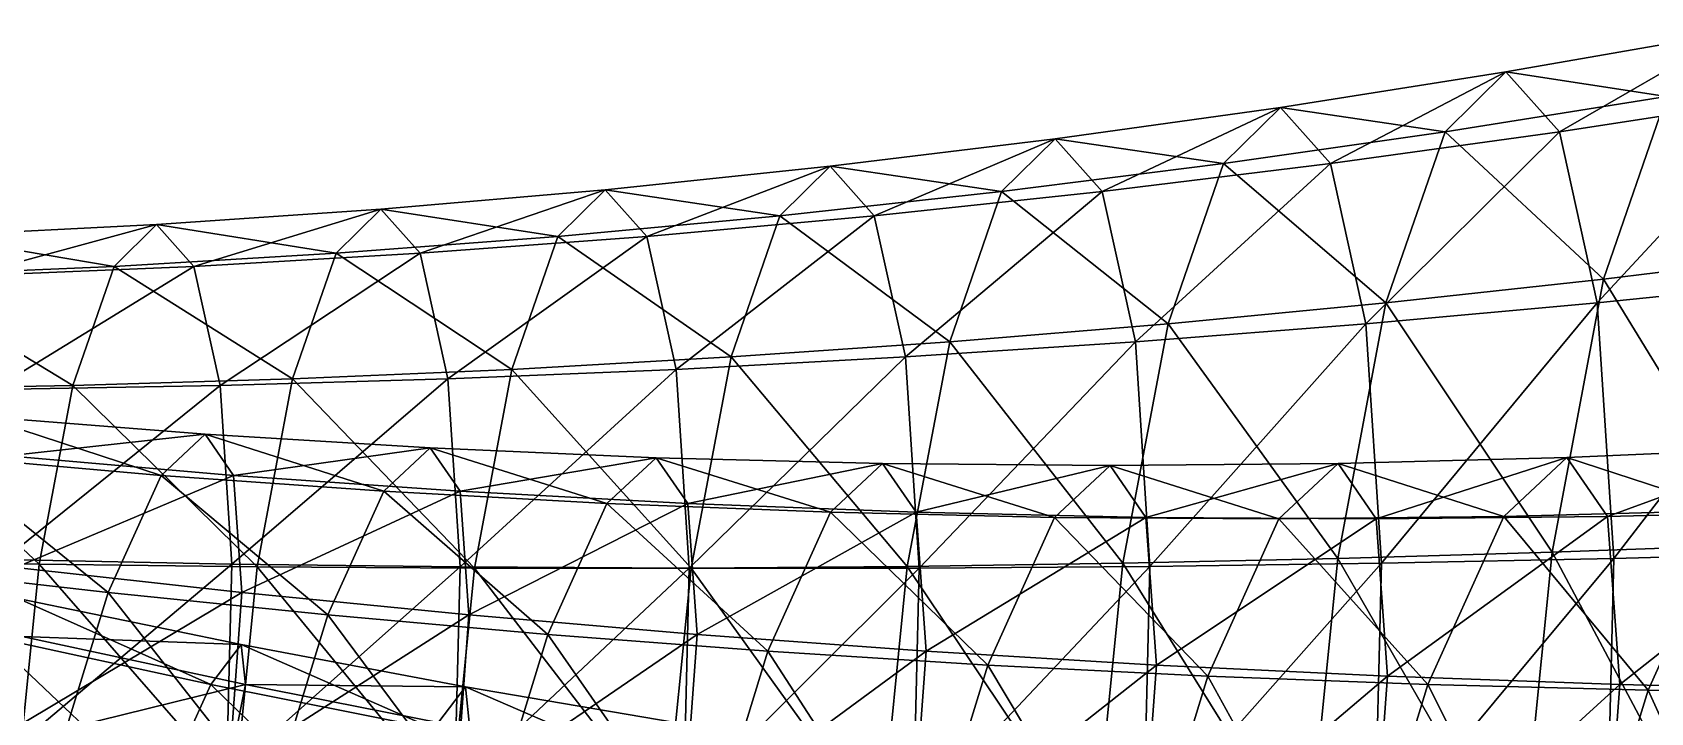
# Model space of a CAD drawing. Header units: metres. Extents: x 9079 to 9208, y 11521 to 11707.
# Drawn here: x 9114.18 to 9149.82, y 11684.43 to 11699.42 of the extents above; entities that cross this region are included whole.
import ezdxf

# ---------------------------------------------------------------- set-up
doc = ezdxf.new("R2010")
doc.units = ezdxf.units.M
for name, color, linetype in [('CONE_ST815GC33', 7, 'Continuous'), ('CONE_ST815GC34', 7, 'Continuous'), ('CONE_ST815GC37', 7, 'Continuous')]:
    doc.layers.add(name, color=color, linetype=linetype)

msp = doc.modelspace()

# ---------------------------------------------------------------- linework, layer by layer
at = {"layer": 'CONE_ST815GC33'}
for points in [[(9147.814, 11697.226, -199.806), (9146.636, 11698.548, -193.249), (9151.61, 11699.42, -192.292)], [(9146.636, 11698.548, -193.249), (9150.177, 11698.007, -185.321), (9151.61, 11699.42, -192.292)], [(9147.814, 11697.226, -199.806), (9151.61, 11699.42, -192.292), (9152.868, 11698.007, -199.296)], [(9142.771, 11696.527, -200.348), (9141.668, 11697.766, -194.206), (9146.636, 11698.548, -193.249)], [(9141.668, 11697.766, -194.206), (9145.295, 11697.226, -186.724), (9146.636, 11698.548, -193.249)], [(9142.771, 11696.527, -200.348), (9146.636, 11698.548, -193.249), (9147.814, 11697.226, -199.806)], [(9146.636, 11698.548, -193.249), (9145.295, 11697.226, -186.724), (9150.177, 11698.007, -185.321)], [(9137.74, 11695.911, -200.923), (9136.706, 11697.073, -195.161), (9141.668, 11697.766, -194.206)], [(9136.706, 11697.073, -195.161), (9140.412, 11696.527, -188.093), (9141.668, 11697.766, -194.206)], [(9137.74, 11695.911, -200.923), (9141.668, 11697.766, -194.206), (9142.771, 11696.527, -200.348)], [(9141.668, 11697.766, -194.206), (9140.412, 11696.527, -188.093), (9145.295, 11697.226, -186.724)], [(9145.295, 11697.226, -186.724), (9148.787, 11693.984, -179.445), (9150.177, 11698.007, -185.321)], [(9148.647, 11693.46, -205.396), (9147.814, 11697.226, -199.806), (9152.868, 11698.007, -199.296)], [(9148.647, 11693.46, -205.396), (9152.868, 11698.007, -199.296), (9153.759, 11693.984, -205.268)], [(9150.177, 11698.007, -185.321), (9148.787, 11693.984, -179.445), (9153.572, 11694.572, -177.603)], [(9132.721, 11695.376, -201.53), (9131.748, 11696.468, -196.115), (9136.706, 11697.073, -195.161)], [(9131.748, 11696.468, -196.115), (9135.527, 11695.911, -189.427), (9136.706, 11697.073, -195.161)], [(9132.721, 11695.376, -201.53), (9136.706, 11697.073, -195.161), (9137.74, 11695.911, -200.923)], [(9136.706, 11697.073, -195.161), (9135.527, 11695.911, -189.427), (9140.412, 11696.527, -188.093)], [(9140.412, 11696.527, -188.093), (9143.994, 11693.46, -181.224), (9145.295, 11697.226, -186.724)], [(9143.552, 11693, -205.585), (9142.771, 11696.527, -200.348), (9147.814, 11697.226, -199.806)], [(9143.552, 11693, -205.585), (9147.814, 11697.226, -199.806), (9148.647, 11693.46, -205.396)], [(9145.295, 11697.226, -186.724), (9143.994, 11693.46, -181.224), (9148.787, 11693.984, -179.445)], [(9127.713, 11694.924, -202.17), (9126.797, 11695.952, -197.069), (9131.748, 11696.468, -196.115)], [(9126.797, 11695.952, -197.069), (9130.641, 11695.376, -190.727), (9131.748, 11696.468, -196.115)], [(9127.713, 11694.924, -202.17), (9131.748, 11696.468, -196.115), (9132.721, 11695.376, -201.53)], [(9131.748, 11696.468, -196.115), (9130.641, 11695.376, -190.727), (9135.527, 11695.911, -189.427)], [(9135.527, 11695.911, -189.427), (9139.193, 11693, -182.94), (9140.412, 11696.527, -188.093)], [(9138.473, 11692.602, -205.835), (9137.74, 11695.911, -200.923), (9142.771, 11696.527, -200.348)], [(9138.473, 11692.602, -205.835), (9142.771, 11696.527, -200.348), (9143.552, 11693, -205.585)], [(9140.412, 11696.527, -188.093), (9139.193, 11693, -182.94), (9143.994, 11693.46, -181.224)], [(9122.716, 11694.552, -202.841), (9121.851, 11695.525, -198.021), (9126.797, 11695.952, -197.069)], [(9121.851, 11695.525, -198.021), (9125.753, 11694.924, -191.992), (9126.797, 11695.952, -197.069)], [(9122.716, 11694.552, -202.841), (9126.797, 11695.952, -197.069), (9127.713, 11694.924, -202.17)], [(9126.797, 11695.952, -197.069), (9125.753, 11694.924, -191.992), (9130.641, 11695.376, -190.727)], [(9130.641, 11695.376, -190.727), (9134.384, 11692.602, -184.594), (9135.527, 11695.911, -189.427)], [(9133.409, 11692.267, -206.147), (9132.721, 11695.376, -201.53), (9137.74, 11695.911, -200.923)], [(9133.409, 11692.267, -206.147), (9137.74, 11695.911, -200.923), (9138.473, 11692.602, -205.835)], [(9135.527, 11695.911, -189.427), (9134.384, 11692.602, -184.594), (9139.193, 11693, -182.94)], [(9117.731, 11694.262, -203.545), (9116.91, 11695.185, -198.972), (9121.851, 11695.525, -198.021)], [(9116.91, 11695.185, -198.972), (9120.865, 11694.552, -193.224), (9121.851, 11695.525, -198.021)], [(9117.731, 11694.262, -203.545), (9121.851, 11695.525, -198.021), (9122.716, 11694.552, -202.841)], [(9121.851, 11695.525, -198.021), (9120.865, 11694.552, -193.224), (9125.753, 11694.924, -191.992)], [(9125.753, 11694.924, -191.992), (9129.566, 11692.267, -186.185), (9130.641, 11695.376, -190.727)], [(9128.361, 11691.994, -206.519), (9127.713, 11694.924, -202.17), (9132.721, 11695.376, -201.53)], [(9128.361, 11691.994, -206.519), (9132.721, 11695.376, -201.53), (9133.409, 11692.267, -206.147)], [(9130.641, 11695.376, -190.727), (9129.566, 11692.267, -186.185), (9134.384, 11692.602, -184.594)], [(9111.975, 11694.933, -199.922), (9111.083, 11694.053, -195.584), (9115.974, 11694.262, -194.421)], [(9112.757, 11694.053, -204.281), (9111.975, 11694.933, -199.922), (9116.91, 11695.185, -198.972)], [(9111.975, 11694.933, -199.922), (9115.974, 11694.262, -194.421), (9116.91, 11695.185, -198.972)], [(9112.757, 11694.053, -204.281), (9116.91, 11695.185, -198.972), (9117.731, 11694.262, -203.545)], [(9116.91, 11695.185, -198.972), (9115.974, 11694.262, -194.421), (9120.865, 11694.552, -193.224)], [(9120.865, 11694.552, -193.224), (9124.741, 11691.994, -187.713), (9125.753, 11694.924, -191.992)], [(9123.329, 11691.784, -206.951), (9122.716, 11694.552, -202.841), (9127.713, 11694.924, -202.17)], [(9123.329, 11691.784, -206.951), (9127.713, 11694.924, -202.17), (9128.361, 11691.994, -206.519)], [(9125.753, 11694.924, -191.992), (9124.741, 11691.994, -187.713), (9129.566, 11692.267, -186.185)], [(9115.974, 11694.262, -194.421), (9119.908, 11691.784, -189.18), (9120.865, 11694.552, -193.224)], [(9118.313, 11691.636, -207.444), (9117.731, 11694.262, -203.545), (9122.716, 11694.552, -202.841)], [(9118.313, 11691.636, -207.444), (9122.716, 11694.552, -202.841), (9123.329, 11691.784, -206.951)], [(9120.865, 11694.552, -193.224), (9119.908, 11691.784, -189.18), (9124.741, 11691.994, -187.713)], [(9148.787, 11693.984, -179.445), (9152.359, 11688.137, -173.449), (9153.572, 11694.572, -177.603)], [(9111.083, 11694.053, -195.584), (9115.067, 11691.636, -190.584), (9115.974, 11694.262, -194.421)], [(9113.312, 11691.55, -207.998), (9112.757, 11694.053, -204.281), (9117.731, 11694.262, -203.545)], [(9113.312, 11691.55, -207.998), (9117.731, 11694.262, -203.545), (9118.313, 11691.636, -207.444)], [(9115.974, 11694.262, -194.421), (9115.067, 11691.636, -190.584), (9119.908, 11691.784, -189.18)], [(9111.083, 11694.053, -195.584), (9110.218, 11691.55, -191.927), (9115.067, 11691.636, -190.584)], [(9143.994, 11693.46, -181.224), (9147.652, 11687.964, -175.559), (9148.787, 11693.984, -179.445)], [(9148.787, 11693.984, -179.445), (9147.652, 11687.964, -175.559), (9152.359, 11688.137, -173.449)], [(9149.011, 11687.825, -209.168), (9148.647, 11693.46, -205.396), (9153.759, 11693.984, -205.268)], [(9149.011, 11687.825, -209.168), (9153.759, 11693.984, -205.268), (9154.147, 11687.964, -209.298)], [(9139.193, 11693, -182.94), (9142.931, 11687.825, -177.586), (9143.994, 11693.46, -181.224)], [(9143.994, 11693.46, -181.224), (9142.931, 11687.825, -177.586), (9147.652, 11687.964, -175.559)], [(9143.893, 11687.72, -209.119), (9143.552, 11693, -205.585), (9148.647, 11693.46, -205.396)], [(9143.893, 11687.72, -209.119), (9148.647, 11693.46, -205.396), (9149.011, 11687.825, -209.168)], [(9134.384, 11692.602, -184.594), (9138.197, 11687.72, -179.532), (9139.193, 11693, -182.94)], [(9139.193, 11693, -182.94), (9138.197, 11687.72, -179.532), (9142.931, 11687.825, -177.586)], [(9138.793, 11687.649, -209.15), (9138.473, 11692.602, -205.835), (9143.552, 11693, -205.585)], [(9138.793, 11687.649, -209.15), (9143.552, 11693, -205.585), (9143.893, 11687.72, -209.119)], [(9129.566, 11692.267, -186.185), (9133.45, 11687.649, -181.397), (9134.384, 11692.602, -184.594)], [(9133.71, 11687.613, -209.262), (9133.409, 11692.267, -206.147), (9138.473, 11692.602, -205.835)], [(9134.384, 11692.602, -184.594), (9133.45, 11687.649, -181.397), (9138.197, 11687.72, -179.532)], [(9133.71, 11687.613, -209.262), (9138.473, 11692.602, -205.835), (9138.793, 11687.649, -209.15)], [(9124.741, 11691.994, -187.713), (9128.689, 11687.613, -183.18), (9129.566, 11692.267, -186.185)], [(9128.644, 11687.61, -209.453), (9128.361, 11691.994, -206.519), (9133.409, 11692.267, -206.147)], [(9128.644, 11687.61, -209.453), (9133.409, 11692.267, -206.147), (9133.71, 11687.613, -209.262)], [(9129.566, 11692.267, -186.185), (9128.689, 11687.613, -183.18), (9133.45, 11687.649, -181.397)], [(9115.067, 11691.636, -190.584), (9119.127, 11687.64, -186.505), (9119.908, 11691.784, -189.18)], [(9118.566, 11687.705, -210.076), (9118.313, 11691.636, -207.444), (9123.329, 11691.784, -206.951)], [(9118.566, 11687.705, -210.076), (9123.329, 11691.784, -206.951), (9123.597, 11687.64, -209.725)], [(9119.908, 11691.784, -189.18), (9119.127, 11687.64, -186.505), (9123.914, 11687.61, -184.883)], [(9119.908, 11691.784, -189.18), (9123.914, 11687.61, -184.883), (9124.741, 11691.994, -187.713)], [(9123.597, 11687.64, -209.725), (9123.329, 11691.784, -206.951), (9128.361, 11691.994, -206.519)], [(9123.597, 11687.64, -209.725), (9128.361, 11691.994, -206.519), (9128.644, 11687.61, -209.453)], [(9124.741, 11691.994, -187.713), (9123.914, 11687.61, -184.883), (9128.689, 11687.613, -183.18)], [(9110.218, 11691.55, -191.927), (9109.511, 11687.803, -189.509), (9114.326, 11687.705, -188.047)], [(9110.218, 11691.55, -191.927), (9114.326, 11687.705, -188.047), (9115.067, 11691.636, -190.584)], [(9113.554, 11687.803, -210.506), (9113.312, 11691.55, -207.998), (9118.313, 11691.636, -207.444)], [(9113.554, 11687.803, -210.506), (9118.313, 11691.636, -207.444), (9118.566, 11687.705, -210.076)], [(9115.067, 11691.636, -190.584), (9114.326, 11687.705, -188.047), (9119.127, 11687.64, -186.505)], [(9147.652, 11687.964, -175.559), (9151.602, 11680.547, -172.055), (9152.359, 11688.137, -173.449)], [(9109.511, 11687.803, -189.509), (9113.863, 11683.068, -187.195), (9114.326, 11687.705, -188.047)], [(9113.446, 11683.383, -211.424), (9113.554, 11687.803, -210.506), (9118.566, 11687.705, -210.076)], [(9138.197, 11687.72, -179.532), (9142.269, 11681.177, -176.365), (9142.931, 11687.825, -177.586)], [(9142.931, 11687.825, -177.586), (9142.269, 11681.177, -176.365), (9146.944, 11680.862, -174.254)], [(9142.931, 11687.825, -177.586), (9146.944, 11680.862, -174.254), (9147.652, 11687.964, -175.559)], [(9143.741, 11681.492, -210.412), (9143.893, 11687.72, -209.119), (9149.011, 11687.825, -209.168)], [(9143.741, 11681.492, -210.412), (9149.011, 11687.825, -209.168), (9148.849, 11681.177, -210.549)], [(9147.652, 11687.964, -175.559), (9146.944, 11680.862, -174.254), (9151.602, 11680.547, -172.055)], [(9148.849, 11681.177, -210.549), (9149.011, 11687.825, -209.168), (9154.147, 11687.964, -209.298)], [(9148.849, 11681.177, -210.549), (9154.147, 11687.964, -209.298), (9153.974, 11680.862, -210.773)], [(9113.446, 11683.383, -211.424), (9118.566, 11687.705, -210.076), (9118.454, 11683.068, -211.038)], [(9114.326, 11687.705, -188.047), (9113.863, 11683.068, -187.195), (9118.639, 11682.753, -185.607)], [(9114.326, 11687.705, -188.047), (9118.639, 11682.753, -185.607), (9119.127, 11687.64, -186.505)], [(9118.454, 11683.068, -211.038), (9118.566, 11687.705, -210.076), (9123.597, 11687.64, -209.725)], [(9118.454, 11683.068, -211.038), (9123.597, 11687.64, -209.725), (9123.478, 11682.753, -210.74)], [(9119.127, 11687.64, -186.505), (9118.639, 11682.753, -185.607), (9123.399, 11682.438, -183.933)], [(9119.127, 11687.64, -186.505), (9123.399, 11682.438, -183.933), (9123.914, 11687.61, -184.883)], [(9123.914, 11687.61, -184.883), (9123.399, 11682.438, -183.933), (9128.141, 11682.123, -182.171)], [(9123.478, 11682.753, -210.74), (9123.597, 11687.64, -209.725), (9128.644, 11687.61, -209.453)], [(9123.478, 11682.753, -210.74), (9128.644, 11687.61, -209.453), (9128.519, 11682.438, -210.527)], [(9123.914, 11687.61, -184.883), (9128.141, 11682.123, -182.171), (9128.689, 11687.613, -183.18)], [(9128.689, 11687.613, -183.18), (9128.141, 11682.123, -182.171), (9132.867, 11681.807, -180.323)], [(9128.519, 11682.438, -210.527), (9128.644, 11687.61, -209.453), (9133.71, 11687.613, -209.262)], [(9128.519, 11682.438, -210.527), (9133.71, 11687.613, -209.262), (9133.576, 11682.123, -210.402)], [(9128.689, 11687.613, -183.18), (9132.867, 11681.807, -180.323), (9133.45, 11687.649, -181.397)], [(9133.45, 11687.649, -181.397), (9132.867, 11681.807, -180.323), (9137.576, 11681.492, -178.388)], [(9133.45, 11687.649, -181.397), (9137.576, 11681.492, -178.388), (9138.197, 11687.72, -179.532)], [(9133.576, 11682.123, -210.402), (9133.71, 11687.613, -209.262), (9138.793, 11687.649, -209.15)], [(9133.576, 11682.123, -210.402), (9138.793, 11687.649, -209.15), (9138.65, 11681.807, -210.363)], [(9138.197, 11687.72, -179.532), (9137.576, 11681.492, -178.388), (9142.269, 11681.177, -176.365)], [(9138.65, 11681.807, -210.363), (9138.793, 11687.649, -209.15), (9143.893, 11687.72, -209.119)], [(9138.65, 11681.807, -210.363), (9143.893, 11687.72, -209.119), (9143.741, 11681.492, -210.412)]]:
    msp.add_3dface(points, dxfattribs=at)
at = {"layer": 'CONE_ST815GC34'}
for points in [[(9113.037, 11690.955, -200.287), (9112.113, 11690.09, -195.953), (9117.01, 11689.658, -194.879)], [(9113.633, 11690.09, -204.679), (9113.037, 11690.955, -200.287), (9117.98, 11690.566, -199.426)], [(9113.037, 11690.955, -200.287), (9117.01, 11689.658, -194.879), (9117.98, 11690.566, -199.426)], [(9113.633, 11690.09, -204.679), (9117.98, 11690.566, -199.426), (9118.605, 11689.658, -204.033)], [(9117.98, 11690.566, -199.426), (9117.01, 11689.658, -194.879), (9121.916, 11689.307, -193.769)], [(9118.605, 11689.658, -204.033), (9117.98, 11690.566, -199.426), (9122.939, 11690.263, -198.562)], [(9117.98, 11690.566, -199.426), (9121.916, 11689.307, -193.769), (9122.939, 11690.263, -198.562)], [(9118.605, 11689.658, -204.033), (9122.939, 11690.263, -198.562), (9123.598, 11689.307, -203.418)], [(9122.939, 11690.263, -198.562), (9121.916, 11689.307, -193.769), (9126.833, 11689.035, -192.623)], [(9123.598, 11689.307, -203.418), (9122.939, 11690.263, -198.562), (9127.914, 11690.047, -197.695)], [(9122.939, 11690.263, -198.562), (9126.833, 11689.035, -192.623), (9127.914, 11690.047, -197.695)], [(9148.878, 11688.752, -200.804), (9147.982, 11690.053, -194.199), (9153.04, 11690.274, -193.317)], [(9147.982, 11690.053, -194.199), (9151.555, 11688.884, -186.353), (9153.04, 11690.274, -193.317)], [(9148.878, 11688.752, -200.804), (9153.04, 11690.274, -193.317), (9153.998, 11688.884, -200.374)], [(9112.113, 11690.09, -195.953), (9111, 11687.627, -192.336), (9115.843, 11687.074, -191.084)], [(9112.113, 11690.09, -195.953), (9115.843, 11687.074, -191.084), (9117.01, 11689.658, -194.879)], [(9113.809, 11687.627, -208.459), (9113.633, 11690.09, -204.679), (9118.605, 11689.658, -204.033)], [(9123.598, 11689.307, -203.418), (9127.914, 11690.047, -197.695), (9128.612, 11689.035, -202.834)], [(9127.914, 11690.047, -197.695), (9126.833, 11689.035, -192.623), (9131.758, 11688.844, -191.442)], [(9128.612, 11689.035, -202.834), (9127.914, 11690.047, -197.695), (9132.906, 11689.918, -196.825)], [(9127.914, 11690.047, -197.695), (9131.758, 11688.844, -191.442), (9132.906, 11689.918, -196.825)], [(9128.612, 11689.035, -202.834), (9132.906, 11689.918, -196.825), (9133.646, 11688.844, -202.28)], [(9132.906, 11689.918, -196.825), (9131.758, 11688.844, -191.442), (9136.693, 11688.733, -190.224)], [(9133.646, 11688.844, -202.28), (9132.906, 11689.918, -196.825), (9137.915, 11689.876, -195.953)], [(9132.906, 11689.918, -196.825), (9136.693, 11688.733, -190.224), (9137.915, 11689.876, -195.953)], [(9138.702, 11688.733, -201.757), (9137.915, 11689.876, -195.953), (9142.94, 11689.921, -195.077)], [(9137.915, 11689.876, -195.953), (9141.637, 11688.702, -188.97), (9142.94, 11689.921, -195.077)], [(9138.702, 11688.733, -201.757), (9142.94, 11689.921, -195.077), (9143.78, 11688.702, -201.265)], [(9142.94, 11689.921, -195.077), (9141.637, 11688.702, -188.97), (9146.591, 11688.752, -187.68)], [(9143.78, 11688.702, -201.265), (9142.94, 11689.921, -195.077), (9147.982, 11690.053, -194.199)], [(9142.94, 11689.921, -195.077), (9146.591, 11688.752, -187.68), (9147.982, 11690.053, -194.199)], [(9143.78, 11688.702, -201.265), (9147.982, 11690.053, -194.199), (9148.878, 11688.752, -200.804)], [(9147.982, 11690.053, -194.199), (9146.591, 11688.752, -187.68), (9151.555, 11688.884, -186.353)], [(9113.809, 11687.627, -208.459), (9118.605, 11689.658, -204.033), (9118.79, 11687.074, -207.999)], [(9117.01, 11689.658, -194.879), (9115.843, 11687.074, -191.084), (9120.686, 11686.583, -189.769)], [(9117.01, 11689.658, -194.879), (9120.686, 11686.583, -189.769), (9121.916, 11689.307, -193.769)], [(9118.79, 11687.074, -207.999), (9118.605, 11689.658, -204.033), (9123.598, 11689.307, -203.418)], [(9133.646, 11688.844, -202.28), (9137.915, 11689.876, -195.953), (9138.702, 11688.733, -201.757)], [(9137.915, 11689.876, -195.953), (9136.693, 11688.733, -190.224), (9141.637, 11688.702, -188.97)], [(9118.79, 11687.074, -207.999), (9123.598, 11689.307, -203.418), (9123.793, 11686.583, -207.599)], [(9121.916, 11689.307, -193.769), (9120.686, 11686.583, -189.769), (9125.531, 11686.153, -188.391)], [(9121.916, 11689.307, -193.769), (9125.531, 11686.153, -188.391), (9126.833, 11689.035, -192.623)], [(9123.793, 11686.583, -207.599), (9123.598, 11689.307, -203.418), (9128.612, 11689.035, -202.834)], [(9123.793, 11686.583, -207.599), (9128.612, 11689.035, -202.834), (9128.818, 11686.153, -207.257)], [(9126.833, 11689.035, -192.623), (9125.531, 11686.153, -188.391), (9130.376, 11685.784, -186.949)], [(9126.833, 11689.035, -192.623), (9130.376, 11685.784, -186.949), (9131.758, 11688.844, -191.442)], [(9128.818, 11686.153, -207.257), (9128.612, 11689.035, -202.834), (9133.646, 11688.844, -202.28)], [(9128.818, 11686.153, -207.257), (9133.646, 11688.844, -202.28), (9133.865, 11685.784, -206.976)], [(9131.758, 11688.844, -191.442), (9130.376, 11685.784, -186.949), (9135.222, 11685.477, -185.443)], [(9131.758, 11688.844, -191.442), (9135.222, 11685.477, -185.443), (9136.693, 11688.733, -190.224)], [(9133.865, 11685.784, -206.976), (9133.646, 11688.844, -202.28), (9138.702, 11688.733, -201.757)], [(9146.591, 11688.752, -187.68), (9149.767, 11684.926, -180.541), (9151.555, 11688.884, -186.353)], [(9149.143, 11685.048, -206.49), (9148.878, 11688.752, -200.804), (9153.998, 11688.884, -200.374)], [(9149.143, 11685.048, -206.49), (9153.998, 11688.884, -200.374), (9154.281, 11684.926, -206.448)], [(9151.555, 11688.884, -186.353), (9149.767, 11684.926, -180.541), (9154.617, 11684.867, -178.778)], [(9133.865, 11685.784, -206.976), (9138.702, 11688.733, -201.757), (9138.936, 11685.477, -206.754)], [(9136.693, 11688.733, -190.224), (9135.222, 11685.477, -185.443), (9140.07, 11685.231, -183.873)], [(9136.693, 11688.733, -190.224), (9140.07, 11685.231, -183.873), (9141.637, 11688.702, -188.97)], [(9138.936, 11685.477, -206.754), (9138.702, 11688.733, -201.757), (9143.78, 11688.702, -201.265)], [(9138.936, 11685.477, -206.754), (9143.78, 11688.702, -201.265), (9144.028, 11685.231, -206.592)], [(9141.637, 11688.702, -188.97), (9140.07, 11685.231, -183.873), (9144.918, 11685.048, -182.239)], [(9141.637, 11688.702, -188.97), (9144.918, 11685.048, -182.239), (9146.591, 11688.752, -187.68)], [(9144.028, 11685.231, -206.592), (9143.78, 11688.702, -201.265), (9148.878, 11688.752, -200.804)], [(9144.028, 11685.231, -206.592), (9148.878, 11688.752, -200.804), (9149.143, 11685.048, -206.49)], [(9146.591, 11688.752, -187.68), (9144.918, 11685.048, -182.239), (9149.767, 11684.926, -180.541)], [(9111, 11687.627, -192.336), (9109.869, 11683.94, -189.987), (9114.656, 11683.207, -188.62)], [(9111, 11687.627, -192.336), (9114.656, 11683.207, -188.62), (9115.843, 11687.074, -191.084)], [(9113.539, 11683.94, -211.052), (9113.809, 11687.627, -208.459), (9118.79, 11687.074, -207.999)], [(9113.539, 11683.94, -211.052), (9118.79, 11687.074, -207.999), (9118.507, 11683.207, -210.72)], [(9115.843, 11687.074, -191.084), (9114.656, 11683.207, -188.62), (9119.435, 11682.506, -187.171)], [(9115.843, 11687.074, -191.084), (9119.435, 11682.506, -187.171), (9120.686, 11686.583, -189.769)], [(9118.507, 11683.207, -210.72), (9118.79, 11687.074, -207.999), (9123.793, 11686.583, -207.599)], [(9118.507, 11683.207, -210.72), (9123.793, 11686.583, -207.599), (9123.494, 11682.506, -210.466)], [(9120.686, 11686.583, -189.769), (9119.435, 11682.506, -187.171), (9124.207, 11681.839, -185.642)], [(9120.686, 11686.583, -189.769), (9124.207, 11681.839, -185.642), (9125.531, 11686.153, -188.391)], [(9123.494, 11682.506, -210.466), (9123.793, 11686.583, -207.599), (9128.818, 11686.153, -207.257)], [(9123.494, 11682.506, -210.466), (9128.818, 11686.153, -207.257), (9128.502, 11681.839, -210.292)], [(9125.531, 11686.153, -188.391), (9124.207, 11681.839, -185.642), (9128.971, 11681.205, -184.031)], [(9125.531, 11686.153, -188.391), (9128.971, 11681.205, -184.031), (9130.376, 11685.784, -186.949)], [(9128.502, 11681.839, -210.292), (9128.818, 11686.153, -207.257), (9133.865, 11685.784, -206.976)], [(9128.502, 11681.839, -210.292), (9133.865, 11685.784, -206.976), (9133.53, 11681.205, -210.197)], [(9130.376, 11685.784, -186.949), (9128.971, 11681.205, -184.031), (9133.727, 11680.604, -182.338)], [(9130.376, 11685.784, -186.949), (9133.727, 11680.604, -182.338), (9135.222, 11685.477, -185.443)], [(9133.53, 11681.205, -210.197), (9133.865, 11685.784, -206.976), (9138.936, 11685.477, -206.754)], [(9133.53, 11681.205, -210.197), (9138.936, 11685.477, -206.754), (9138.579, 11680.604, -210.182)], [(9135.222, 11685.477, -185.443), (9133.727, 11680.604, -182.338), (9138.476, 11680.037, -180.563)], [(9135.222, 11685.477, -185.443), (9138.476, 11680.037, -180.563), (9140.07, 11685.231, -183.873)], [(9138.579, 11680.604, -210.182), (9138.936, 11685.477, -206.754), (9144.028, 11685.231, -206.592)], [(9140.07, 11685.231, -183.873), (9138.476, 11680.037, -180.563), (9143.217, 11679.503, -178.706)], [(9138.579, 11680.604, -210.182), (9144.028, 11685.231, -206.592), (9143.648, 11680.037, -210.246)], [(9140.07, 11685.231, -183.873), (9143.217, 11679.503, -178.706), (9144.918, 11685.048, -182.239)], [(9144.918, 11685.048, -182.239), (9143.217, 11679.503, -178.706), (9147.95, 11679.003, -176.766)], [(9143.648, 11680.037, -210.246), (9144.028, 11685.231, -206.592), (9149.143, 11685.048, -206.49)], [(9143.648, 11680.037, -210.246), (9149.143, 11685.048, -206.49), (9148.737, 11679.503, -210.39)], [(9144.918, 11685.048, -182.239), (9147.95, 11679.003, -176.766), (9149.767, 11684.926, -180.541)], [(9149.767, 11684.926, -180.541), (9147.95, 11679.003, -176.766), (9152.675, 11678.536, -174.743)], [(9148.737, 11679.503, -210.39), (9149.143, 11685.048, -206.49), (9154.281, 11684.926, -206.448)], [(9148.737, 11679.503, -210.39), (9154.281, 11684.926, -206.448), (9153.847, 11679.003, -210.615)], [(9149.767, 11684.926, -180.541), (9152.675, 11678.536, -174.743), (9154.617, 11684.867, -178.778)]]:
    msp.add_3dface(points, dxfattribs=at)
at = {"layer": 'CONE_ST815GC37'}
for points in [[(9113.862, 11686.945, -203.106), (9113.229, 11686.108, -198.714), (9118.11, 11685.052, -198.097)], [(9113.95, 11686.108, -207.542), (9113.862, 11686.945, -203.106), (9118.775, 11685.931, -202.705)], [(9113.862, 11686.945, -203.106), (9118.11, 11685.052, -198.097), (9118.775, 11685.931, -202.705)], [(9113.229, 11686.108, -198.714), (9112.146, 11683.724, -195.036), (9116.974, 11682.551, -194.238)], [(9113.229, 11686.108, -198.714), (9116.974, 11682.551, -194.238), (9118.11, 11685.052, -198.097)], [(9113.478, 11683.724, -211.347), (9113.95, 11686.108, -207.542), (9118.867, 11685.052, -207.359)], [(9113.95, 11686.108, -207.542), (9118.775, 11685.931, -202.705), (9118.867, 11685.052, -207.359)], [(9118.775, 11685.931, -202.705), (9118.11, 11685.052, -198.097), (9123.014, 11684.074, -197.445)], [(9118.867, 11685.052, -207.359), (9118.775, 11685.931, -202.705), (9123.715, 11685, -202.301)], [(9118.775, 11685.931, -202.705), (9123.014, 11684.074, -197.445), (9123.715, 11685, -202.301)], [(9113.478, 11683.724, -211.347), (9118.867, 11685.052, -207.359), (9118.372, 11682.551, -211.351)], [(9118.11, 11685.052, -198.097), (9116.974, 11682.551, -194.238), (9121.817, 11681.438, -193.377)], [(9118.11, 11685.052, -198.097), (9121.817, 11681.438, -193.377), (9123.014, 11684.074, -197.445)], [(9118.372, 11682.551, -211.351), (9118.867, 11685.052, -207.359), (9123.812, 11684.074, -207.207)], [(9118.867, 11685.052, -207.359), (9123.715, 11685, -202.301), (9123.812, 11684.074, -207.207)], [(9123.715, 11685, -202.301), (9123.014, 11684.074, -197.445), (9127.941, 11683.173, -196.756)], [(9123.812, 11684.074, -207.207), (9123.715, 11685, -202.301), (9128.682, 11684.153, -201.895)], [(9123.715, 11685, -202.301), (9127.941, 11683.173, -196.756), (9128.682, 11684.153, -201.895)]]:
    msp.add_3dface(points, dxfattribs=at)

doc.saveas('drawing.dxf')
